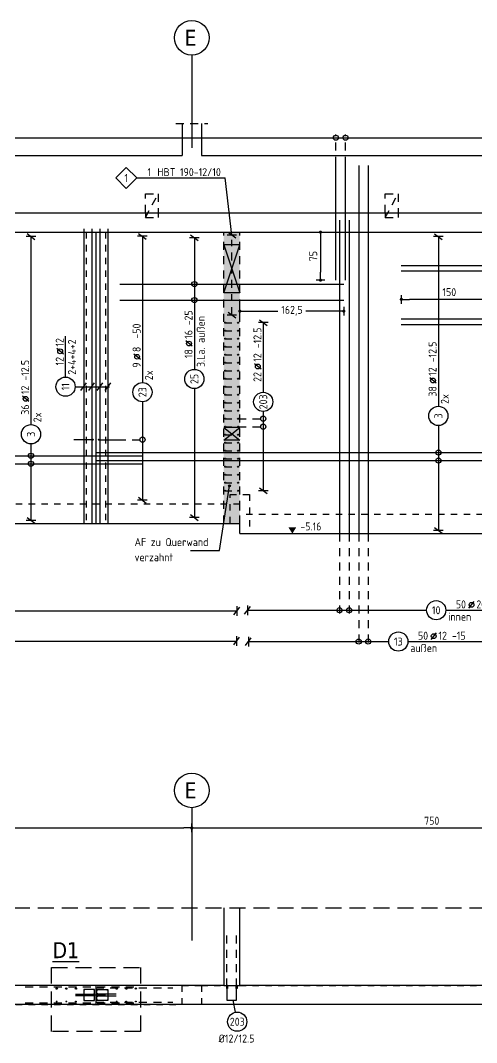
# Model space of a CAD drawing. Extents: x -30 to 112, y -12 to 52.
# Drawn here: x 29.71 to 36.84, y 23.97 to 39.94 of the extents above; entities that cross this region are included whole.
import ezdxf
from ezdxf.enums import TextEntityAlignment as Align

# ---------------------------------------------------------------- set-up
doc = ezdxf.new("R2010")
doc.units = 0
doc.header["$LTSCALE"] = 0.5
for name, pattern in [('AUSGEZOGEN', [1000.01, 1000, 0.01]), ('DASHED', [0.75, 0.5, -0.25]), ('DOT', [0.175, 0.05, -0.125]), ('HIDDEN', [0.375, 0.25, -0.125]), ('HIDDEN2', [0.187, 0.125, -0.062]), ('HIDDEN4', [0.12, 0.02, -0.1]), ('PUNKT', [0.175, 0.05, -0.125]), ('STRICHLINIE', [0.75, 0.5, -0.25]), ('STRICHPUNKT2', [0.55, 0.25, -0.125, 0.05, -0.125]), ('VERDECKT', [0.375, 0.25, -0.125])]:
    doc.linetypes.add(name, pattern=pattern)
for name, color, linetype in [('1.UG', 7, 'Continuous'), ('ACHSEN', 7, 'Continuous'), ('AFU', 7, 'Continuous'), ('BETON', 7, 'Continuous'), ('Brüstung 1.UG', 7, 'Continuous'), ('DETAIL', 7, 'Continuous'), ('Fugenband', 7, 'Continuous'), ('grau_mittel', 7, 'Continuous'), ('HBT', 7, 'Continuous'), ('HILFE', 7, 'Continuous'), ('koten', 7, 'Continuous'), ('LENTON', 7, 'Continuous'), ('MASSE', 7, 'Continuous'), ('RND', 7, 'Continuous'), ('SFP_Achsen', 7, 'Continuous'), ('TEXT', 7, 'Continuous'), ('VERDECKT', 7, 'Continuous')]:
    doc.layers.add(name, color=color, linetype=linetype)
doc.layers.add('NOPLOT', color=7, linetype='Continuous', plot=False)
doc.styles.add('helv', font='tahoma.ttf')
doc.styles.add('txt', font='isocp.shx')
doc.linetypes.add('AFU_50K', pattern='A,0.15,["/",Standard,S=0.2,R=0,X=-0.01,Y=-0.1],0.07,["/",Standard,S=0.2,R=0,X=-0.01,Y=-0.1],0.15', length=0.37)
doc.linetypes.add('AFU_50L', pattern='A,0.75,["/",Standard,S=0.2,R=0,X=-0.01,Y=-0.1],0.07,["/",Standard,S=0.2,R=0,X=-0.01,Y=-0.1],0.75', length=1.57)
doc.dimstyles.new('DOT_I', dxfattribs={"dimscale": 0.5, "dimtxt": 0.25, "dimasz": 0.25, "dimexe": 0.1, "dimexo": 0.3, "dimgap": 0.1, "dimtad": 1, "dimdec": 3, "dimzin": 3, "dimtxsty": 'txt', "dimblk": 'DOT', "dimblk1": 'DOT', "dimblk2": 'DOT', "dimsah": 1, "dimcen": 0.1, "dimse1": 1, "dimse2": 1, "dimazin": 0, "dimtfac": 1, "dimtdec": 4, "dimtix": 1, "dimtmove": 2, "dimatfit": 3, "dimfxl": 0, "dimtvp": 1, "dimtolj": 1, "dimtzin": 0, "dimarcsym": 0})

# ---------------------------------------------------------------- blocks, each defined once
blk = doc.blocks.new('okrd_o')
at = {"layer": 'koten', "color": 7, "linetype": 'Continuous'}
blk.add_solid([(-0.125, 0.202), (0.125, 0.202), (0, 0)], dxfattribs=at)
at = {"layer": 'koten', "style": 'txt'}
blk.add_attdef('OKRD', (0.25, 0.1), '', height=0.25, dxfattribs=at)
blk = doc.blocks.new('lei_gre')
at = {"layer": 'RND', "color": 7, "linetype": 'Continuous'}
for p, q in [((-0.09, -0.12), (0.09, 0.12)), ((0, 0.15), (0, -0.15))]:
    blk.add_line(p, q, dxfattribs=at)
blk = doc.blocks.new('RND_LEI')
at = {"layer": 'RND', "color": 7, "linetype": 'Continuous'}
blk.add_line((1.022, 0.066), (1.19, 0.27), dxfattribs=at)
for centre, radius in [((0, 0), 0.3), ((1.106, 0.168), 0.075)]:
    blk.add_circle(centre, radius, dxfattribs=at)
at = {"layer": 'RND', "color": 7, "linetype": 'Continuous', "style": 'txt'}
blk.add_attdef('POSL', text='', height=0.25, dxfattribs=at).set_placement((0, 0), align=Align.MIDDLE)
blk.add_attdef('ANZ', text='', height=0.25, dxfattribs=at).set_placement((0.931, 0.057), align=Align.RIGHT)
for tag, p in [('DUM', (1.253, 0.057)), ('ABSTD', (1.674, 0.057)), ('POSTXT', (0.374, -0.327))]:
    blk.add_attdef(tag, p, '', height=0.25, dxfattribs=at)
blk = doc.blocks.new('HBT_LEI')
at = {"layer": 'HBT', "color": 7, "linetype": 'Continuous'}
blk.add_lwpolyline([(-0.33, 0), (0, 0.33), (0.33, 0), (0, -0.33)], close=True, dxfattribs=at)
at = {"layer": 'HBT', "color": 7, "linetype": 'Continuous', "style": 'txt'}
blk.add_attdef('POSH', text='', height=0.25, dxfattribs=at).set_placement((0, -0.126), align=Align.CENTER)
blk.add_attdef('STKH', text='', height=0.25, dxfattribs=at).set_placement((0.776, 0.055), align=Align.RIGHT)
at = {"layer": 'HBT', "style": 'txt'}
for tag, p in [('ARTH', (0.973, 0.055)), ('TEXTH', (0.415, -0.309))]:
    blk.add_attdef(tag, p, '', height=0.25, dxfattribs=at)
blk = doc.blocks.new('DOT')
at = {"layer": 'MASSE', "color": 7, "linetype": 'Continuous'}
for p, q in [((0, 0), (-1, 0)), ((0, 0.54), (0, -0.54))]:
    blk.add_line(p, q, dxfattribs=at)
at = {"layer": 'MASSE', "color": 7, "linetype": 'Continuous', "const_width": 0.2}
blk.add_lwpolyline([(-0.1, 0, 1), (0.1, 0, 1)], format="xyb", close=True, dxfattribs=at)
blk = doc.blocks.new('*D22')
at = {"layer": 'Defpoints', "color": 0, "linetype": 'AUSGEZOGEN', "transparency": 16777216}
for p in [(35.66, 35.585), (35.66, 35.585), (37.16, 35.585)]:
    blk.add_point(p, dxfattribs=at)
at = {"layer": 'MASSE', "color": 0, "linetype": 'AUSGEZOGEN', "lineweight": -2, "transparency": 16777216}
blk.add_line((37.035, 35.585), (35.785, 35.585), dxfattribs=at)
at = {"layer": 'MASSE', "color": 0, "linetype": 'AUSGEZOGEN', "lineweight": -2, "transparency": 16777216, "xscale": 0.125, "yscale": 0.125, "zscale": 0.125, "rotation": 180}
blk.add_blockref('DOT', (35.66, 35.585), dxfattribs=at)
at = {"layer": 'MASSE', "color": 0, "linetype": 'AUSGEZOGEN', "lineweight": -2, "transparency": 16777216, "xscale": 0.125, "yscale": 0.125, "zscale": 0.125}
blk.add_blockref('DOT', (37.16, 35.585), dxfattribs=at)
at = {"layer": 'MASSE', "color": 0, "linetype": 'AUSGEZOGEN', "transparency": 16777216, "insert": (36.41, 35.698), "char_height": 0.125, "attachment_point": 5, "style": 'txt'}
blk.add_mtext('\\A1;150', dxfattribs=at)
blk = doc.blocks.new('*D24')
at = {"layer": 'Defpoints', "color": 0, "linetype": 'AUSGEZOGEN', "transparency": 16777216}
for p in [(34.396, 36.635), (34.396, 35.885), (34.396, 35.885)]:
    blk.add_point(p, dxfattribs=at)
at = {"layer": 'MASSE', "color": 0, "linetype": 'AUSGEZOGEN', "lineweight": -2, "transparency": 16777216}
blk.add_line((34.396, 36.51), (34.396, 36.01), dxfattribs=at)
at = {"layer": 'MASSE', "color": 0, "linetype": 'AUSGEZOGEN', "lineweight": -2, "transparency": 16777216, "xscale": 0.125, "yscale": 0.125, "zscale": 0.125}
for p, rotation in [((34.396, 36.635), 90), ((34.396, 35.885), 270)]:
    blk.add_blockref('DOT', p, dxfattribs=dict(at, rotation=rotation))
at = {"layer": 'MASSE', "color": 0, "linetype": 'AUSGEZOGEN', "transparency": 16777216, "insert": (34.283, 36.26), "char_height": 0.125, "attachment_point": 5, "rotation": 90, "style": 'txt'}
blk.add_mtext('\\A1;75', dxfattribs=at)
blk = doc.blocks.new('*D44')
at = {"layer": 'Defpoints', "color": 0, "linetype": 'AUSGEZOGEN', "transparency": 16777216}
for p in [(33.135, 35.401), (33.135, 35.401), (34.76, 35.401)]:
    blk.add_point(p, dxfattribs=at)
at = {"layer": 'MASSE', "color": 0, "linetype": 'AUSGEZOGEN', "lineweight": -2, "transparency": 16777216}
for p, q in [((33.26, 35.401), (33.732, 35.401)), ((34.635, 35.401), (34.168, 35.401))]:
    blk.add_line(p, q, dxfattribs=at)
at = {"layer": 'MASSE', "color": 0, "linetype": 'AUSGEZOGEN', "lineweight": -2, "transparency": 16777216, "xscale": 0.125, "yscale": 0.125, "zscale": 0.125, "rotation": 180}
blk.add_blockref('DOT', (33.135, 35.401), dxfattribs=at)
at = {"layer": 'MASSE', "color": 0, "linetype": 'AUSGEZOGEN', "lineweight": -2, "transparency": 16777216, "xscale": 0.125, "yscale": 0.125, "zscale": 0.125}
blk.add_blockref('DOT', (34.76, 35.401), dxfattribs=at)
at = {"layer": 'MASSE', "color": 0, "linetype": 'AUSGEZOGEN', "transparency": 16777216, "insert": (33.95, 35.407), "char_height": 0.125, "attachment_point": 5, "style": 'txt'}
blk.add_mtext('\\A1;162,5', dxfattribs=at)
blk = doc.blocks.new('*D47')
at = {"layer": 'Defpoints', "color": 0, "linetype": 'AUSGEZOGEN', "transparency": 16777216}
for p in [(24.885, 27.327), (32.385, 27.327), (32.385, 27.327)]:
    blk.add_point(p, dxfattribs=at)
at = {"layer": 'MASSE', "color": 0, "linetype": 'AUSGEZOGEN', "lineweight": -2, "transparency": 16777216}
blk.add_line((25.01, 27.327), (32.26, 27.327), dxfattribs=at)
at = {"layer": 'MASSE', "color": 0, "linetype": 'AUSGEZOGEN', "lineweight": -2, "transparency": 16777216, "xscale": 0.125, "yscale": 0.125, "zscale": 0.125, "rotation": 180}
blk.add_blockref('DOT', (24.885, 27.327), dxfattribs=at)
at = {"layer": 'MASSE', "color": 0, "linetype": 'AUSGEZOGEN', "lineweight": -2, "transparency": 16777216, "xscale": 0.125, "yscale": 0.125, "zscale": 0.125}
blk.add_blockref('DOT', (32.385, 27.327), dxfattribs=at)
at = {"layer": 'MASSE', "color": 0, "linetype": 'AUSGEZOGEN', "transparency": 16777216, "insert": (28.635, 27.44), "char_height": 0.125, "attachment_point": 5, "style": 'txt'}
blk.add_mtext('\\A1;750', dxfattribs=at)
blk = doc.blocks.new('*D48')
at = {"layer": 'Defpoints', "color": 0, "linetype": 'AUSGEZOGEN', "transparency": 16777216}
for p in [(32.385, 27.327), (39.885, 27.327), (39.885, 27.327)]:
    blk.add_point(p, dxfattribs=at)
at = {"layer": 'MASSE', "color": 0, "linetype": 'AUSGEZOGEN', "lineweight": -2, "transparency": 16777216}
blk.add_line((32.51, 27.327), (39.76, 27.327), dxfattribs=at)
at = {"layer": 'MASSE', "color": 0, "linetype": 'AUSGEZOGEN', "lineweight": -2, "transparency": 16777216, "xscale": 0.125, "yscale": 0.125, "zscale": 0.125, "rotation": 180}
blk.add_blockref('DOT', (32.385, 27.327), dxfattribs=at)
at = {"layer": 'MASSE', "color": 0, "linetype": 'AUSGEZOGEN', "lineweight": -2, "transparency": 16777216, "xscale": 0.125, "yscale": 0.125, "zscale": 0.125}
blk.add_blockref('DOT', (39.885, 27.327), dxfattribs=at)
at = {"layer": 'MASSE', "color": 0, "linetype": 'AUSGEZOGEN', "transparency": 16777216, "insert": (36.135, 27.44), "char_height": 0.125, "attachment_point": 5, "style": 'txt'}
blk.add_mtext('\\A1;750', dxfattribs=at)
blk = doc.blocks.new('RND_HIN')
at = {"layer": 'RND', "color": 7, "linetype": 'Continuous'}
blk.add_circle((0, 0), 0.3, dxfattribs=at)
at = {"layer": 'RND', "color": 7, "linetype": 'Continuous', "style": 'txt'}
blk.add_attdef('POSI', text='', height=0.25, dxfattribs=at).set_placement((0, 0), align=Align.MIDDLE)

msp = doc.modelspace()

# ---------------------------------------------------------------- hatches: boundary and pattern name
at = {"layer": 'grau_mittel'}
msp.add_hatch(color=61, dxfattribs=at).paths.add_polyline_path([(32.88452, 32.08518), (33.13452, 32.08518), (33.13452, 36.63518), (32.88452, 36.63518)])

# ---------------------------------------------------------------- linework, layer by layer
at = {"layer": '1.UG', "color": 7, "linetype": 'PUNKT', "lineweight": -2}
msp.add_lwpolyline([(32.23452, 24.86712), (32.53452, 24.86712), (32.53452, 24.56712), (32.23452, 24.56712)], close=True, dxfattribs=at)
at = {"layer": 'ACHSEN', "color": 140, "linetype": 'AUSGEZOGEN'}
for p, q in [((32.38452, 39.402), (32.38452, 37.95371)), ((32.38452, 27.64383), (32.38452, 25.5675))]:
    msp.add_line(p, q, dxfattribs=at)
at = {"layer": 'AFU', "color": 8, "linetype": 'AFU_50L'}
for p, q in [((11.00952, 36.93518), (46.28452, 36.93518)), ((11.00952, 36.63518), (46.28452, 36.63518)), ((30.88452, 36.63518), (30.88452, 32.08518)), ((13.50952, 32.08518), (33.13452, 32.08518)), ((33.13452, 31.92518), (33.13452, 32.08518)), ((33.13452, 31.92518), (40.18452, 31.92518))]:
    msp.add_line(p, q, dxfattribs=at)
at = {"layer": 'AFU', "color": 8, "linetype": 'AFU_50K'}
for p, q in [((30.88452, 24.86712), (30.88452, 24.56712)), ((32.88452, 24.86712), (33.13452, 24.86712))]:
    msp.add_line(p, q, dxfattribs=at)
at = {"layer": 'AFU', "color": 1, "linetype": 'AUSGEZOGEN'}
msp.add_line((31.03452, 24.71712), (30.73452, 24.71712), dxfattribs=at)
at = {"layer": 'BETON', "color": 6, "linetype": 'AUSGEZOGEN'}
for p, q in [((32.23452, 38.33518), (32.23452, 37.83518)), ((32.53452, 38.33518), (32.53452, 37.83518)), ((25.03452, 37.83518), (32.23452, 37.83518)), ((32.53452, 37.83518), (39.73452, 37.83518))]:
    msp.add_line(p, q, dxfattribs=at)
at = {"layer": 'BETON', "color": 6, "linetype": 'AUSGEZOGEN', "lineweight": -2}
for p, q in [((32.88452, 26.07681), (32.88452, 24.86712)), ((33.13452, 24.86712), (33.13452, 26.07681)), ((32.88452, 24.86712), (20.00952, 24.86712)), ((39.75952, 24.86712), (33.13452, 24.86712)), ((40.18452, 24.56712), (7.23452, 24.56712))]:
    msp.add_line(p, q, dxfattribs=at)
at = {"layer": 'Brüstung 1.UG', "color": 102, "linetype": 'DOT'}
for p, q in [((32.23452, 24.86712), (25.03452, 24.86712)), ((32.53452, 24.86712), (39.73452, 24.86712)), ((25.03452, 24.56712), (32.23452, 24.56712)), ((39.73452, 24.56712), (32.53452, 24.56712))]:
    msp.add_line(p, q, dxfattribs=at)
at = {"layer": 'DETAIL', "color": 102, "linetype": 'STRICHLINIE'}
msp.add_lwpolyline([(30.19003, 24.14728), (30.19003, 25.14795), (31.58407, 25.14795), (31.58407, 24.14728)], close=True, dxfattribs=at)
at = {"layer": 'Fugenband', "color": 102, "linetype": 'HIDDEN4'}
for p, q in [((30.73452, 36.63518), (30.73452, 32.08518)), ((31.03452, 36.63518), (31.03452, 32.08518)), ((32.98452, 32.08518), (32.98452, 32.53518)), ((32.98452, 32.53518), (33.28452, 32.53518)), ((33.28452, 32.53518), (33.28452, 31.92518)), ((33.13452, 32.38518), (13.50952, 32.38518)), ((33.13452, 32.08518), (33.13452, 32.38518)), ((40.33453, 32.22518), (33.13452, 32.22518))]:
    msp.add_line(p, q, dxfattribs=at)
at = {"layer": 'HBT', "color": 7, "linetype": 'AUSGEZOGEN'}
for p in [(31.52535, 37.48286), (33.01079, 36.58997)]:
    msp.add_line(p, (32.90714, 37.48286), dxfattribs=at)
at = {"layer": 'HBT', "color": 6, "linetype": 'STRICHPUNKT2'}
msp.add_line((33.01079, 35.33997), (33.01079, 36.58997), dxfattribs=at)
at = {"layer": 'HILFE', "color": 102, "linetype": 'HIDDEN'}
msp.add_line((32.13452, 38.33518), (32.63452, 38.33518), dxfattribs=at)
at = {"layer": 'HILFE', "color": 102, "linetype": 'AUSGEZOGEN'}
for p, q in [((32.81975, 31.66385), (32.97285, 32.67279)), ((32.36294, 31.66385), (32.81975, 31.66385))]:
    msp.add_line(p, q, dxfattribs=at)
at = {"layer": 'HILFE', "color": 102, "linetype": 'DASHED'}
msp.add_line((7.10116, 26.07681), (46.59119, 26.07681), dxfattribs=at)
at = {"layer": 'HILFE', "color": 102, "linetype": 'AUSGEZOGEN'}
msp.add_circle((32.97285, 32.67279), 0.01653, dxfattribs=at)
at = {"layer": 'LENTON', "color": 102}
for p, q in [((32.9247, 24.86712), (32.9247, 24.86608)), ((32.92961, 24.86712), (32.9247, 24.86712)), ((32.9247, 24.86608), (32.92585, 24.86548)), ((32.92585, 24.86476), (32.9247, 24.86416)), ((32.9247, 24.86416), (32.9247, 24.81863)), ((32.9247, 24.81863), (32.92602, 24.81732)), ((32.92602, 24.81732), (32.92716, 24.81732)), ((32.93452, 24.81732), (32.92716, 24.81732)), ((32.92722, 24.86712), (32.9284, 24.86616)), ((32.9284, 24.81828), (32.92722, 24.81732)), ((32.94064, 24.86616), (32.9284, 24.86616)), ((32.9284, 24.86616), (32.93025, 24.84858)), ((32.94064, 24.86616), (32.9284, 24.86616)), ((32.93025, 24.83586), (32.9284, 24.81828)), ((32.93943, 24.86712), (32.92961, 24.86712)), ((32.93879, 24.84858), (32.93025, 24.84858)), ((32.93879, 24.83586), (32.93025, 24.83586)), ((32.94188, 24.81732), (32.93452, 24.81732)), ((32.93879, 24.84858), (32.94064, 24.86616)), ((32.94064, 24.81828), (32.93879, 24.83586)), ((32.94433, 24.86712), (32.93943, 24.86712)), ((32.94064, 24.86616), (32.94182, 24.86712)), ((32.94182, 24.81732), (32.94064, 24.81828)), ((32.94302, 24.81732), (32.94188, 24.81732)), ((32.94302, 24.81732), (32.94433, 24.81863)), ((32.94319, 24.86548), (32.94433, 24.86608)), ((32.94433, 24.86416), (32.94319, 24.86476)), ((32.94433, 24.86712), (32.94433, 24.86608)), ((32.94433, 24.86416), (32.94433, 24.81863)), ((33.0747, 24.86712), (33.0747, 24.86608)), ((33.07961, 24.86712), (33.0747, 24.86712)), ((33.0747, 24.86608), (33.07585, 24.86548)), ((33.07585, 24.86476), (33.0747, 24.86416)), ((33.0747, 24.86416), (33.0747, 24.81863)), ((33.0747, 24.81863), (33.07602, 24.81732)), ((33.07602, 24.81732), (33.07716, 24.81732)), ((33.08452, 24.81732), (33.07716, 24.81732)), ((33.07722, 24.86712), (33.0784, 24.86616)), ((33.0784, 24.81828), (33.07722, 24.81732)), ((33.09064, 24.86616), (33.0784, 24.86616)), ((33.0784, 24.86616), (33.08025, 24.84858)), ((33.09064, 24.86616), (33.0784, 24.86616)), ((33.08025, 24.83586), (33.0784, 24.81828)), ((33.08943, 24.86712), (33.07961, 24.86712)), ((33.08879, 24.84858), (33.08025, 24.84858)), ((33.08879, 24.83586), (33.08025, 24.83586)), ((33.09188, 24.81732), (33.08452, 24.81732)), ((33.08879, 24.84858), (33.09064, 24.86616)), ((33.09064, 24.81828), (33.08879, 24.83586)), ((33.09433, 24.86712), (33.08943, 24.86712)), ((33.09064, 24.86616), (33.09182, 24.86712)), ((33.09182, 24.81732), (33.09064, 24.81828)), ((33.09302, 24.81732), (33.09188, 24.81732)), ((33.09302, 24.81732), (33.09433, 24.81863)), ((33.09319, 24.86548), (33.09433, 24.86608)), ((33.09433, 24.86416), (33.09319, 24.86476)), ((33.09433, 24.86712), (33.09433, 24.86608)), ((33.09433, 24.86416), (33.09433, 24.81863))]:
    msp.add_line(p, q, dxfattribs=at)
at = {"layer": 'LENTON', "color": 102, "linetype": 'AUSGEZOGEN'}
for p, q in [((32.94064, 24.81828), (32.9284, 24.81828)), ((33.09064, 24.81828), (33.0784, 24.81828))]:
    msp.add_line(p, q, dxfattribs=at)
at = {"layer": 'LENTON', "color": 102}
for centre, start, end in [((32.92566, 24.86512), 297.500065, 62.499935), ((32.94338, 24.86512), 117.500045, 242.499955), ((33.07566, 24.86512), 297.500065, 62.499935), ((33.09338, 24.86512), 117.500045, 242.499955)]:
    msp.add_arc(centre, 0.00041, start, end, dxfattribs=at)
at = {"layer": 'NOPLOT', "color": 191, "linetype": 'Continuous'}
for p, q in [((32.88452, 35.68518), (33.13452, 36.43518)), ((33.13452, 36.43518), (32.88452, 36.43518)), ((32.88452, 36.43518), (33.13452, 35.68518)), ((33.13452, 35.68518), (32.88452, 35.68518)), ((32.88452, 33.38518), (33.13452, 33.58518)), ((33.13452, 33.58518), (32.88452, 33.58518)), ((32.88452, 33.58518), (33.13452, 33.38518)), ((33.13452, 33.38518), (32.88452, 33.38518))]:
    msp.add_line(p, q, dxfattribs=at)
at = {"layer": 'RND', "color": 7, "linetype": 'AUSGEZOGEN'}
for p, q in [((26.5198, 38.10997), (40.63062, 38.10997)), ((31.61345, 36.5711), (31.61345, 34.28542)), ((29.87122, 36.56742), (29.87122, 33.6277)), ((32.42478, 36.54736), (32.42478, 34.49193)), ((36.23878, 36.56627), (36.23878, 33.9142)), ((33.50154, 35.22162), (33.50154, 34.13401)), ((30.41118, 34.37069), (30.41118, 35.01069)), ((32.42478, 34.19193), (32.42478, 32.17725)), ((31.61345, 33.98542), (31.61345, 32.44837)), ((33.50154, 33.83401), (33.50154, 32.59548)), ((36.23878, 33.6142), (36.23878, 31.97592)), ((29.87122, 33.3277), (29.87122, 32.13183)), ((23.87925, 30.71717), (33.08856, 30.71717)), ((33.25527, 30.72884), (36.05505, 30.72884)), ((36.35505, 30.72884), (40.62576, 30.72884)), ((23.88772, 30.2473), (33.08576, 30.2473)), ((33.26957, 30.23937), (35.46318, 30.23937)), ((35.76318, 30.23937), (40.61783, 30.23937))]:
    msp.add_line(p, q, dxfattribs=at)
at = {"layer": 'RND', "color": 102, "linetype": 'VERDECKT'}
for p, q in [((34.63792, 37.68518), (34.63792, 38.15997)), ((34.78792, 37.68518), (34.78792, 38.15997)), ((33.10814, 33.72111), (33.55154, 33.72111)), ((33.10814, 33.59611), (33.55154, 33.59611)), ((31.22873, 33.39327), (31.66345, 33.39327)), ((34.69307, 31.92518), (34.69307, 30.67884)), ((34.84307, 31.92518), (34.84307, 30.67884)), ((34.99307, 31.92518), (34.99307, 30.18937)), ((35.14307, 31.92518), (35.14307, 30.18937))]:
    msp.add_line(p, q, dxfattribs=at)
at = {"layer": 'RND', "color": 102, "linetype": 'AUSGEZOGEN'}
for p, q in [((30.56118, 34.22069), (31.10079, 34.22069)), ((33.06628, 24.44694), (33.02928, 24.63586))]:
    msp.add_line(p, q, dxfattribs=at)
at = {"layer": 'RND', "color": 1, "linetype": 'AUSGEZOGEN'}
for points in [[(34.63792, 35.88518), (34.63792, 37.68518)], [(34.78792, 35.88518), (34.78792, 37.68518)], [(34.99307, 37.67518), (34.99307, 31.92518)], [(35.14307, 37.67518), (35.14307, 31.92518)], [(34.69307, 36.82518), (34.69307, 31.92518)], [(34.84307, 36.82518), (34.84307, 31.92518)], [(30.69521, 36.68518), (30.69521, 32.08518)], [(30.82072, 36.68518), (30.82072, 32.08518)], [(30.94832, 36.68518), (30.94832, 32.08518)], [(31.07383, 36.68518), (31.07383, 32.08518)], [(35.65952, 36.11562), (40.40952, 36.11562)], [(35.65952, 36.0297), (40.40952, 36.0297)], [(31.26079, 35.82449), (34.76079, 35.82449)], [(31.26079, 35.57449), (34.76079, 35.57449)], [(35.65952, 35.28066), (40.40952, 35.28066)], [(35.65952, 35.19475), (40.40952, 35.19475)], [(30.84031, 33.39327), (30.54031, 33.39327)], [(30.92873, 33.39327), (31.22873, 33.39327)], [(22.25952, 33.14175), (31.60952, 33.14175)], [(30.88452, 33.19106), (40.23452, 33.19106)], [(30.88452, 33.06606), (40.23452, 33.06606)], [(22.25952, 33.01675), (31.60952, 33.01675)], [(32.93452, 24.83586), (32.93452, 24.63586), (33.08452, 24.63586), (33.08452, 24.83586)]]:
    msp.add_lwpolyline(points, dxfattribs=at)
at = {"layer": 'RND', "color": 7, "linetype": 'AUSGEZOGEN'}
for points, const_width in [([(32.90514, 35.22111, 1), (32.91114, 35.22111, 1)], 0.006), ([(33.11114, 35.22111, -1), (33.10514, 35.22111, -1)], 0.006), ([(32.90514, 35.09611, 1), (32.91114, 35.09611, 1)], 0.006), ([(32.90514, 34.97111, 1), (32.91114, 34.97111, 1)], 0.006), ([(33.11114, 35.09611, -1), (33.10514, 35.09611, -1)], 0.006), ([(33.11114, 34.97111, -1), (33.10514, 34.97111, -1)], 0.006), ([(32.90514, 34.84611, 1), (32.91114, 34.84611, 1)], 0.006), ([(33.11114, 34.84611, -1), (33.10514, 34.84611, -1)], 0.006), ([(32.90514, 34.72111, 1), (32.91114, 34.72111, 1)], 0.006), ([(33.11114, 34.72111, -1), (33.10514, 34.72111, -1)], 0.006), ([(32.90514, 34.59611, 1), (32.91114, 34.59611, 1)], 0.006), ([(33.11114, 34.59611, -1), (33.10514, 34.59611, -1)], 0.006), ([(32.90514, 34.47111, 1), (32.91114, 34.47111, 1)], 0.006), ([(32.90514, 34.34611, 1), (32.91114, 34.34611, 1)], 0.006), ([(33.11114, 34.47111, -1), (33.10514, 34.47111, -1)], 0.006), ([(33.11114, 34.34611, -1), (33.10514, 34.34611, -1)], 0.006), ([(32.90514, 34.22111, 1), (32.91114, 34.22111, 1)], 0.006), ([(33.11114, 34.22111, -1), (33.10514, 34.22111, -1)], 0.006), ([(32.90514, 34.09611, 1), (32.91114, 34.09611, 1)], 0.006), ([(33.11114, 34.09611, -1), (33.10514, 34.09611, -1)], 0.006), ([(32.90514, 33.97111, 1), (32.91114, 33.97111, 1)], 0.006), ([(33.11114, 33.97111, -1), (33.10514, 33.97111, -1)], 0.006), ([(32.90514, 33.84611, 1), (32.91114, 33.84611, 1)], 0.006), ([(32.90514, 33.72111, 1), (32.91114, 33.72111, 1)], 0.006), ([(33.11114, 33.84611, -1), (33.10514, 33.84611, -1)], 0.006), ([(33.11114, 33.72111, -1), (33.10514, 33.72111, -1)], 0.006), ([(32.90514, 33.59611, 1), (32.91114, 33.59611, 1)], 0.006), ([(33.11114, 33.59611, -1), (33.10514, 33.59611, -1)], 0.006), ([(30.83331, 33.39327, 1), (30.84731, 33.39327, 1)], 0.014), ([(30.93573, 33.39327, -1), (30.92173, 33.39327, -1)], 0.014), ([(32.90514, 33.47111, 1), (32.91114, 33.47111, 1)], 0.006), ([(33.11114, 33.47111, -1), (33.10514, 33.47111, -1)], 0.006), ([(32.90514, 33.34611, 1), (32.91114, 33.34611, 1)], 0.006), ([(32.90514, 33.22111, 1), (32.91114, 33.22111, 1)], 0.006), ([(33.11114, 33.34611, -1), (33.10514, 33.34611, -1)], 0.006), ([(33.11114, 33.22111, -1), (33.10514, 33.22111, -1)], 0.006), ([(32.90514, 33.09611, 1), (32.91114, 33.09611, 1)], 0.006), ([(33.11114, 33.09611, -1), (33.10514, 33.09611, -1)], 0.006), ([(32.90514, 32.97111, 1), (32.91114, 32.97111, 1)], 0.006), ([(33.11114, 32.97111, -1), (33.10514, 32.97111, -1)], 0.006), ([(32.90514, 32.84611, 1), (32.91114, 32.84611, 1)], 0.006), ([(33.11114, 32.84611, -1), (33.10514, 32.84611, -1)], 0.006), ([(32.90514, 32.72111, 1), (32.91114, 32.72111, 1)], 0.006), ([(32.90514, 32.59611, 1), (32.91114, 32.59611, 1)], 0.006), ([(33.11114, 32.72111, -1), (33.10514, 32.72111, -1)], 0.006), ([(33.11114, 32.59611, -1), (33.10514, 32.59611, -1)], 0.006), ([(30.71131, 24.79278, -1), (30.70431, 24.79278, -1)], 0.007), ([(30.85861, 24.79278, -1), (30.85161, 24.79278, -1)], 0.007), ([(30.91043, 24.79278, 1), (30.91743, 24.79278, 1)], 0.007), ([(31.05772, 24.79278, 1), (31.06472, 24.79278, 1)], 0.007), ([(30.71131, 24.64145, 1), (30.70431, 24.64145, 1)], 0.007), ([(30.85861, 24.74271, -1), (30.85161, 24.74271, -1)], 0.007), ([(30.85861, 24.69152, 1), (30.85161, 24.69152, 1)], 0.007), ([(30.85861, 24.64145, 1), (30.85161, 24.64145, 1)], 0.007), ([(30.91043, 24.74271, 1), (30.91743, 24.74271, 1)], 0.007), ([(30.91043, 24.69152, -1), (30.91743, 24.69152, -1)], 0.007), ([(30.91043, 24.64145, -1), (30.91743, 24.64145, -1)], 0.007), ([(31.05772, 24.64145, -1), (31.06472, 24.64145, -1)], 0.007)]:
    msp.add_lwpolyline(points, format="xyb", close=True, dxfattribs=dict(at, const_width=const_width))
at = {"layer": 'RND', "color": 7, "linetype": 'HIDDEN2'}
for points in [[(32.90814, 35.22111), (33.10814, 35.22111)], [(32.90814, 35.09611), (33.10814, 35.09611)], [(32.90814, 34.97111), (33.10814, 34.97111)], [(32.90814, 34.84611), (33.10814, 34.84611)], [(32.90814, 34.72111), (33.10814, 34.72111)], [(32.90814, 34.59611), (33.10814, 34.59611)], [(32.90814, 34.47111), (33.10814, 34.47111)], [(32.90814, 34.34611), (33.10814, 34.34611)], [(32.90814, 34.22111), (33.10814, 34.22111)], [(32.90814, 34.09611), (33.10814, 34.09611)], [(32.90814, 33.97111), (33.10814, 33.97111)], [(32.90814, 33.84611), (33.10814, 33.84611)], [(32.90814, 33.72111), (33.10814, 33.72111)], [(32.90814, 33.59611), (33.10814, 33.59611)], [(32.90814, 33.47111), (33.10814, 33.47111)], [(32.90814, 33.34611), (33.10814, 33.34611)], [(32.90814, 33.22111), (33.10814, 33.22111)], [(32.90814, 33.09611), (33.10814, 33.09611)], [(32.90814, 32.97111), (33.10814, 32.97111)], [(32.90814, 32.84611), (33.10814, 32.84611)], [(32.90814, 32.72111), (33.10814, 32.72111)], [(32.90814, 32.59611), (33.10814, 32.59611)]]:
    msp.add_lwpolyline(points, dxfattribs=at)
at = {"layer": 'RND', "color": 1, "linetype": 'HIDDEN'}
for points in [[(32.93452, 24.84858), (32.93452, 25.64858)], [(33.08452, 24.84858), (33.08452, 25.64858)]]:
    msp.add_lwpolyline(points, dxfattribs=at)
at = {"layer": 'RND', "color": 7, "linetype": 'HIDDEN'}
for points in [[(29.7805, 24.84297), (31.50952, 24.84297)], [(30.88452, 24.83154), (32.08989, 24.83154)], [(29.7805, 24.59544), (31.50952, 24.59544)], [(30.88452, 24.60579), (32.08989, 24.60579)]]:
    msp.add_lwpolyline(points, dxfattribs=at)
at = {"layer": 'RND', "color": 7, "linetype": 'AUSGEZOGEN'}
for points in [[(30.56613, 24.73212), (30.86613, 24.73212), (30.86613, 24.80212), (30.69613, 24.80212), (30.69613, 24.63212), (30.86613, 24.63212), (30.86613, 24.70212), (30.56613, 24.70212)], [(31.20291, 24.73212), (30.90291, 24.73212), (30.90291, 24.80212), (31.07291, 24.80212), (31.07291, 24.63212), (30.90291, 24.63212), (30.90291, 24.70212), (31.20291, 24.70212)]]:
    msp.add_lwpolyline(points, dxfattribs=at)
for centre, radius in [((34.63792, 38.10997), 0.04), ((34.78792, 38.10997), 0.04), ((32.42478, 35.82449), 0.04), ((32.42478, 35.57449), 0.04), ((33.50154, 33.72111), 0.04), ((33.50154, 33.59611), 0.04), ((31.61345, 33.39327), 0.04), ((36.23878, 33.19106), 0.04), ((29.87122, 33.14175), 0.04), ((29.87122, 33.01675), 0.04), ((36.23878, 33.06606), 0.04), ((34.69307, 30.72884), 0.04), ((34.84307, 30.72884), 0.04), ((34.99307, 30.23937), 0.04), ((35.14307, 30.23937), 0.04), ((30.27336, 24.81778), 0.01), ((30.42336, 24.81778), 0.01), ((30.57336, 24.81778), 0.01), ((31.21023, 24.81778), 0.01), ((31.36023, 24.81778), 0.01), ((31.51023, 24.81778), 0.01), ((30.27336, 24.61703), 0.006), ((30.42336, 24.61703), 0.006), ((30.57336, 24.61703), 0.006), ((31.21023, 24.61703), 0.006), ((31.36023, 24.61703), 0.006), ((31.51023, 24.61703), 0.006)]:
    msp.add_circle(centre, radius, dxfattribs=at)
at = {"layer": 'RND', "color": 102, "linetype": 'AUSGEZOGEN'}
for centre in [(32.90814, 35.22111), (33.10814, 35.22111), (32.90814, 35.09611), (32.90814, 34.97111), (33.10814, 35.09611), (33.10814, 34.97111), (32.90814, 34.84611), (33.10814, 34.84611), (32.90814, 34.72111), (33.10814, 34.72111), (32.90814, 34.59611), (33.10814, 34.59611), (32.90814, 34.47111), (32.90814, 34.34611), (33.10814, 34.47111), (33.10814, 34.34611), (32.90814, 34.22111), (33.10814, 34.22111), (32.90814, 34.09611), (33.10814, 34.09611), (32.90814, 33.97111), (32.90814, 33.84611), (33.10814, 33.97111), (33.10814, 33.84611), (32.90814, 33.72111), (33.10814, 33.72111), (32.90814, 33.59611), (33.10814, 33.59611), (32.90814, 33.47111), (33.10814, 33.47111), (32.90814, 33.34611), (32.90814, 33.22111), (33.10814, 33.34611), (33.10814, 33.22111), (32.90814, 33.09611), (33.10814, 33.09611), (32.90814, 32.97111), (33.10814, 32.97111), (32.90814, 32.84611), (33.10814, 32.84611), (32.90814, 32.72111), (32.90814, 32.59611), (33.10814, 32.72111), (33.10814, 32.59611)]:
    msp.add_circle(centre, 0.008, dxfattribs=at)
at = {"layer": 'SFP_Achsen', "color": 7, "linetype": 'AUSGEZOGEN'}
for centre in [(32.38452, 39.67248), (32.38452, 27.9143)]:
    msp.add_circle(centre, 0.27048, dxfattribs=at)
at = {"layer": 'VERDECKT', "color": 7, "linetype": 'HIDDEN'}
for p, q in [((31.65952, 36.93518), (31.65952, 37.23518)), ((31.65952, 37.23518), (31.85952, 37.23518)), ((31.65952, 36.86518), (31.85952, 37.23518)), ((31.85952, 37.23518), (31.85952, 36.93518)), ((35.40952, 36.93518), (35.40952, 37.23518)), ((35.40952, 37.23518), (35.60952, 37.23518)), ((35.40952, 36.86518), (35.60952, 37.23518)), ((35.60952, 37.23518), (35.60952, 36.93518)), ((31.65952, 36.93518), (31.65952, 36.86518)), ((31.85952, 36.93518), (31.85952, 36.86518)), ((35.40952, 36.93518), (35.40952, 36.86518)), ((35.60952, 36.93518), (35.60952, 36.86518)), ((31.65952, 36.86518), (31.85952, 36.86518)), ((35.40952, 36.86518), (35.60952, 36.86518))]:
    msp.add_line(p, q, dxfattribs=at)
at = {"layer": 'VERDECKT', "color": 7, "linetype": 'VERDECKT'}
for p, q in [((28.10952, 36.93518), (31.65952, 36.93518)), ((31.85952, 36.93518), (35.40952, 36.93518)), ((35.60952, 36.93518), (39.15952, 36.93518)), ((20.00952, 36.63518), (32.88452, 36.63518)), ((32.88452, 32.08518), (32.88452, 36.63518)), ((33.13452, 32.08518), (33.13452, 36.63518)), ((33.13452, 36.63518), (39.75952, 36.63518))]:
    msp.add_line(p, q, dxfattribs=at)

# ---------------------------------------------------------------- block references
at = {"layer": 'HBT', "color": 7, "linetype": 'AUSGEZOGEN', "xscale": 0.5, "yscale": 0.5, "zscale": 0.5}
msp.add_blockref('HBT_LEI', (31.36035, 37.48286), dxfattribs=at).add_auto_attribs({'POSH': '1', 'STKH': '1', 'ARTH': 'HBT 190-12/10'})
at = {"layer": 'HBT', "color": 6, "linetype": 'STRICHPUNKT2', "xscale": 0.5, "yscale": 0.5, "zscale": 0.5, "rotation": 270}
for p in [(33.01079, 36.58997), (33.01079, 35.33997)]:
    msp.add_blockref('lei_gre', p, dxfattribs=at)
at = {"layer": 'koten', "color": 7, "linetype": 'AUSGEZOGEN'}
ref = msp.add_blockref('okrd_o', (33.95635, 31.92518), dxfattribs=dict(at, xscale=0.5, yscale=0.5, zscale=0.5))
ref.add_attrib('OKRD', '-5.16', (34.08135, 31.97518), dxfattribs={"layer": '0', "color": 0, "linetype": 'ByBlock', "height": 0.125, "style": 'txt'})
at = {"layer": 'RND', "color": 7, "linetype": 'AUSGEZOGEN', "xscale": 0.5, "yscale": 0.5, "zscale": 0.5, "rotation": 270}
for p in [(29.87122, 36.56742), (31.61345, 36.5711), (32.42478, 36.54736), (36.23878, 36.56627), (33.50154, 35.22162), (33.50154, 32.59548), (31.61345, 32.44837), (29.87122, 32.13183), (32.42478, 32.17725), (36.23878, 31.97592)]:
    msp.add_blockref('lei_gre', p, dxfattribs=at)
at = {"layer": 'RND', "color": 7, "linetype": 'AUSGEZOGEN', "xscale": 0.5, "yscale": 0.5, "zscale": 0.5, "rotation": 90}
for p, values in [((32.42478, 34.34193), {'POSL': '25', 'DUM': '16', 'ANZ': '18', 'ABSTD': '-25', 'POSTXT': '3.La. außen'}), ((31.61345, 34.13542), {'POSL': '23', 'DUM': '8', 'ANZ': '9', 'ABSTD': '-50', 'POSTXT': '2x'}), ((33.50154, 33.98401), {'POSL': '203', 'DUM': '12', 'ANZ': '22', 'ABSTD': '-12.5'}), ((30.41118, 34.22069), {'POSL': '11', 'DUM': '12', 'ANZ': '12', 'POSTXT': '2+4+4+2'}), ((36.23878, 33.7642), {'POSL': '3', 'DUM': '12', 'ANZ': '38', 'ABSTD': '-12.5', 'POSTXT': '2x'}), ((29.87122, 33.4777), {'POSL': '3', 'DUM': '12', 'ANZ': '36', 'ABSTD': '-12.5', 'POSTXT': '2x'})]:
    msp.add_blockref('RND_LEI', p, dxfattribs=at).add_auto_attribs(values)
at = {"layer": 'RND', "color": 102, "linetype": 'AUSGEZOGEN', "xscale": 0.5, "yscale": 0.5, "zscale": 0.5}
for p in [(30.69521, 34.22069), (30.82072, 34.22069), (30.94832, 34.22069), (31.07383, 34.22069)]:
    msp.add_blockref('lei_gre', p, dxfattribs=at)
at = {"layer": 'RND', "color": 7, "linetype": 'AUSGEZOGEN', "xscale": 0.5, "yscale": 0.5, "zscale": 0.5}
for name, p, values in [('RND_LEI', (36.20505, 30.72884), {'POSL': '10', 'DUM': '20', 'ANZ': '50', 'ABSTD': '-15', 'POSTXT': 'innen'}), ('RND_LEI', (35.61318, 30.23937), {'POSL': '13', 'DUM': '12', 'ANZ': '50', 'ABSTD': '-15', 'POSTXT': 'außen'}), ('RND_HIN', (33.09511, 24.29974), {'POSI': '203'})]:
    msp.add_blockref(name, p, dxfattribs=at).add_auto_attribs(values)
for p in [(33.08856, 30.71717), (33.25527, 30.72884), (33.08576, 30.2473), (33.26957, 30.23937)]:
    msp.add_blockref('lei_gre', p, dxfattribs=at)

# ---------------------------------------------------------------- texts
at = {"layer": 'SFP_Achsen', "color": 6, "linetype": 'AUSGEZOGEN', "style": 'helv'}
for p in [(32.27047, 39.54809), (32.27047, 27.78992)]:
    msp.add_text('E', height=0.25, dxfattribs=at).set_placement(p)
at = {"layer": 'TEXT', "color": 7, "linetype": 'STRICHPUNKT2', "style": 'txt'}
for s, p in [('AF zu Querwand', (31.49067, 31.7312)), ('verzahnt', (31.49067, 31.4937))]:
    msp.add_text(s, height=0.125, dxfattribs=at).set_placement(p)
at = {"layer": 'TEXT', "color": 6, "linetype": 'AUSGEZOGEN', "style": 'helv'}
msp.add_text('%%UD1', height=0.25, dxfattribs=at).set_placement((30.20805, 25.29245))
at = {"layer": 'TEXT', "color": 7, "linetype": 'AUSGEZOGEN', "style": 'txt'}
msp.add_text('%%C12/12.5', height=0.125, dxfattribs=at).set_placement((32.8049, 23.97428))

# ---------------------------------------------------------------- dimensions: what is measured, and where the dimension line sits
at = {"layer": 'MASSE', "color": 7, "linetype": 'AUSGEZOGEN'}
dim = msp.add_linear_dim(base=(34.39585, 35.88518), p1=(34.39585, 36.63518), p2=(34.39585, 35.88518), angle=90, dimstyle='DOT_I', override={"dimdec": 0, "dimlfac": 100}, dxfattribs=at)
dim.commit()
dim.dimension.update_dxf_attribs({"geometry": '*D24', "text_midpoint": (34.28335, 36.26018)})
for base, p1, p2, picture, middle in [((35.65952, 35.58501), (37.15952, 35.58501), (35.65952, 35.58501), '*D22', (36.40952, 35.69751)), ((32.38452, 27.32725), (24.88452, 27.32725), (32.38452, 27.32725), '*D47', (28.63452, 27.43975)), ((39.88452, 27.32725), (32.38452, 27.32725), (39.88452, 27.32725), '*D48', (36.13452, 27.43975))]:
    dim = msp.add_linear_dim(base=base, p1=p1, p2=p2, dimstyle='DOT_I', override={"dimdec": 0, "dimlfac": 100}, dxfattribs=at)
    dim.commit()
    dim.dimension.update_dxf_attribs({"geometry": picture, "text_midpoint": middle})
dim = msp.add_linear_dim(base=(33.13452, 35.40141), p1=(34.75979, 35.40141), p2=(33.13452, 35.40141), dimstyle='DOT_I', override={"dimdec": 1, "dimlfac": 100}, dxfattribs=at)
dim.commit()
dim.dimension.update_dxf_attribs({"geometry": '*D44', "text_midpoint": (33.95013, 35.40704), "dimtype": 160})

doc.saveas('drawing.dxf')
